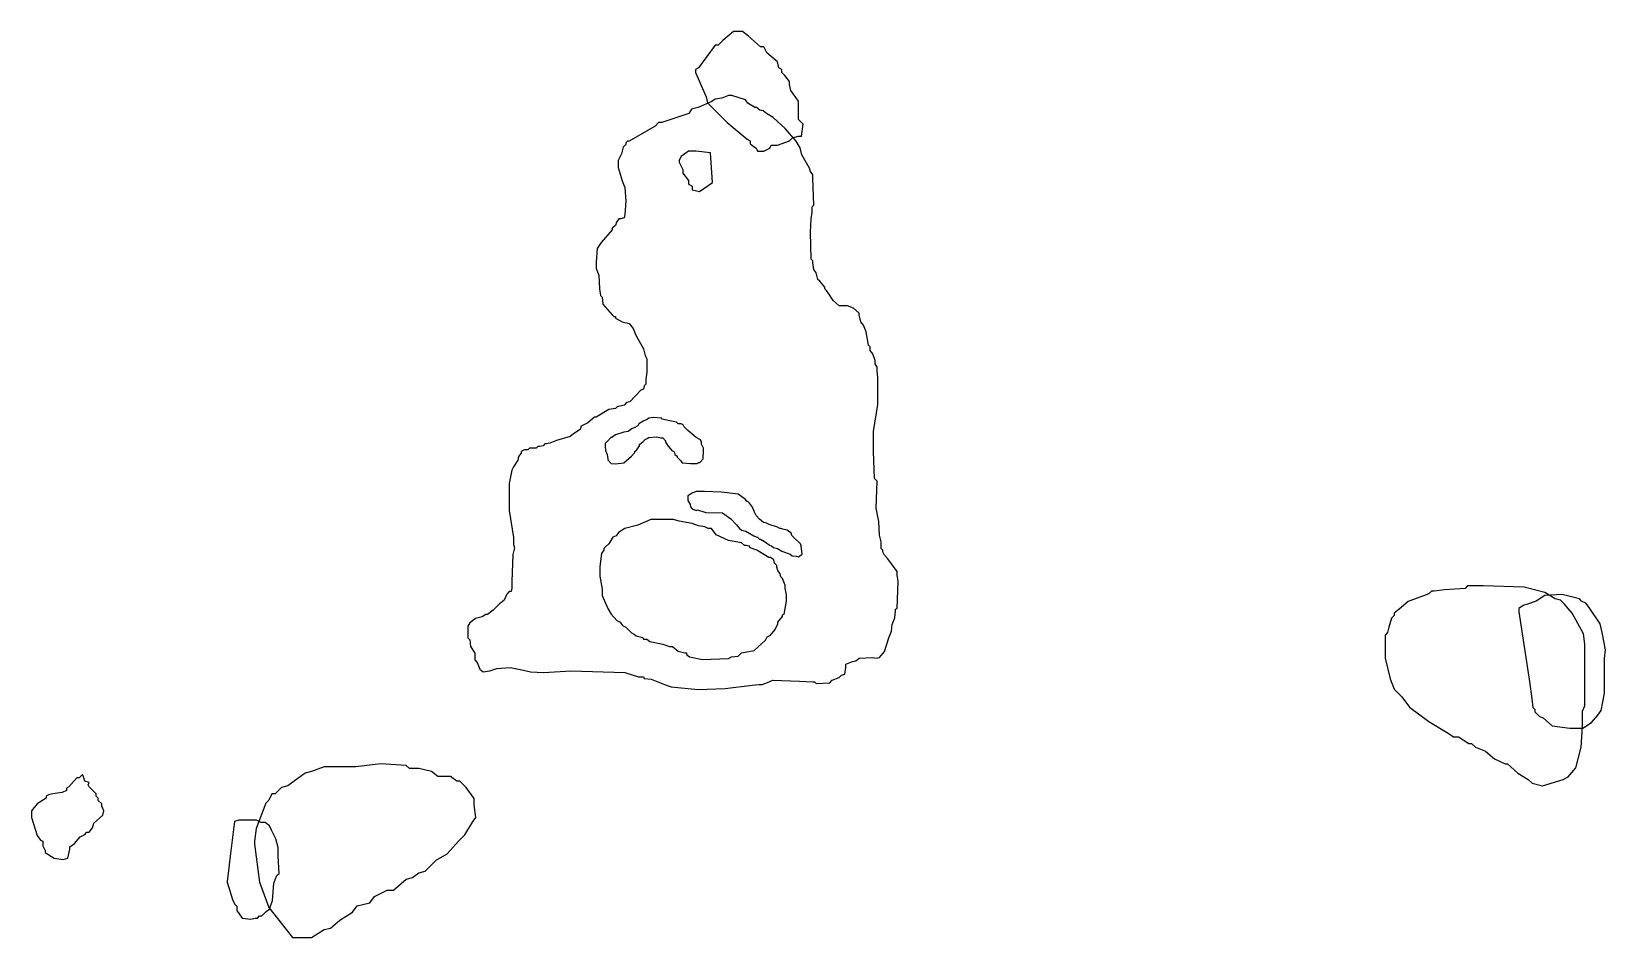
# Model space of a CAD drawing. Header units: metres. Extents: x 7.88 to 10.58, y 9.01 to 10.57.
import ezdxf

# ---------------------------------------------------------------- set-up
doc = ezdxf.new("R2010")
doc.units = ezdxf.units.M

msp = doc.modelspace()

# ---------------------------------------------------------------- linework, layer by layer
at = {"color": 99}
msp.add_lwpolyline([(9.01863, 10.4974), (9.03689, 10.4557), (9.0395, 10.4452), (9.0734, 10.4113), (9.1073, 10.3826), (9.11252, 10.38), (9.11252, 10.3748), (9.12295, 10.367), (9.12556, 10.3618), (9.13599, 10.3618), (9.14643, 10.367), (9.14903, 10.3722), (9.15947, 10.3722), (9.18033, 10.38), (9.18555, 10.3852), (9.19598, 10.3879), (9.20119, 10.3879), (9.2038, 10.4087), (9.19598, 10.4165), (9.19598, 10.4374), (9.19598, 10.4478), (9.18294, 10.4661), (9.18033, 10.4765), (9.18033, 10.4817), (9.17251, 10.4922), (9.16729, 10.4974), (9.16729, 10.5026), (9.16207, 10.5052), (9.15947, 10.5157), (9.14121, 10.5313), (9.13599, 10.5417), (9.13078, 10.5417), (9.10991, 10.56), (9.09948, 10.5678), (9.08905, 10.5678), (9.08383, 10.5678), (9.06558, 10.5522), (9.05775, 10.5443), (9.05254, 10.5443), (9.02385, 10.5052), (9.01863, 10.5026), (9.01863, 10.5)], close=True, dxfattribs=at)
at = {"color": 31}
for points in [[(8.62758, 9.52514), (8.63048, 9.52224), (8.63193, 9.51064), (8.63918, 9.49904), (8.63918, 9.48744), (8.64353, 9.48309), (8.64788, 9.47149), (8.65368, 9.46714), (8.66528, 9.46859), (8.67688, 9.47294), (8.70008, 9.47439), (8.72328, 9.47004), (8.73488, 9.46714), (8.75808, 9.46569), (8.80448, 9.46859), (8.89729, 9.46569), (8.92049, 9.45844), (8.92629, 9.45844), (8.92919, 9.45844), (8.93064, 9.45554), (8.94224, 9.45409), (8.96544, 9.44539), (8.97704, 9.44104), (9.02344, 9.43669), (9.06984, 9.43814), (9.11624, 9.44394), (9.12784, 9.44539), (9.13364, 9.44539), (9.14524, 9.44974), (9.15104, 9.45264), (9.19744, 9.45119), (9.22064, 9.44974), (9.22354, 9.44974), (9.22644, 9.44684), (9.24964, 9.44829), (9.25399, 9.45264), (9.26559, 9.45699), (9.26994, 9.46134), (9.27574, 9.46279), (9.27719, 9.47439), (9.27719, 9.48019), (9.28879, 9.48454), (9.29459, 9.48599), (9.30039, 9.49034), (9.32359, 9.49179), (9.32939, 9.49034), (9.33519, 9.49179), (9.34389, 9.50194), (9.35114, 9.52514), (9.35549, 9.53674), (9.35694, 9.54834), (9.36129, 9.55994), (9.36274, 9.57154), (9.36274, 9.57444), (9.36564, 9.57589), (9.36709, 9.62229), (9.36564, 9.63389), (9.36564, 9.63969), (9.34969, 9.66144), (9.34389, 9.66724), (9.34099, 9.67304), (9.34099, 9.67594), (9.33809, 9.67884), (9.33809, 9.69044), (9.33519, 9.70204), (9.33374, 9.72524), (9.32939, 9.74844), (9.33084, 9.79484), (9.32649, 9.79919), (9.32504, 9.84559), (9.32504, 9.86879), (9.32504, 9.88039), (9.33229, 9.92679), (9.33229, 9.9732), (9.33084, 9.9848), (9.33084, 9.9906), (9.32794, 9.9964), (9.32794, 10.0022), (9.32359, 10.0138), (9.31924, 10.0196), (9.31924, 10.0254), (9.31634, 10.0283), (9.31199, 10.0515), (9.30764, 10.0631), (9.30329, 10.0689), (9.30039, 10.0805), (9.30039, 10.0834), (9.29024, 10.0921), (9.28009, 10.0964), (9.26849, 10.0964), (9.26559, 10.0964), (9.25544, 10.1051), (9.24819, 10.1167), (9.24384, 10.1225), (9.24094, 10.1254), (9.24094, 10.1283), (9.23224, 10.1385), (9.22934, 10.1414), (9.22644, 10.153), (9.22209, 10.1588), (9.22064, 10.1704), (9.22064, 10.1733), (9.21774, 10.1762), (9.21629, 10.2226), (9.21774, 10.2458), (9.21919, 10.2574), (9.21919, 10.2632), (9.21919, 10.2661), (9.22209, 10.269), (9.22064, 10.3154), (9.22064, 10.3212), (9.21629, 10.327), (9.21484, 10.3328), (9.20179, 10.356), (9.19889, 10.3676), (9.19164, 10.3792), (9.17279, 10.4009), (9.15249, 10.4198), (9.14089, 10.427), (9.13509, 10.4314), (9.12929, 10.4328), (9.12349, 10.4372), (9.12059, 10.4372), (9.10899, 10.4444), (9.10464, 10.4502), (9.08144, 10.4575), (9.07564, 10.4575), (9.06404, 10.4531), (9.05244, 10.4517), (9.04664, 10.4473), (9.02344, 10.4372), (9.01184, 10.4343), (9.00749, 10.427), (8.96109, 10.4111), (8.95529, 10.4111), (8.94949, 10.4053), (8.90454, 10.3792), (8.90164, 10.3792), (8.89874, 10.3763), (8.89874, 10.3734), (8.89438, 10.369), (8.89148, 10.3574), (8.88568, 10.3458), (8.88568, 10.3342), (8.89293, 10.311), (8.89729, 10.2994), (8.89874, 10.2762), (8.89729, 10.253), (8.89584, 10.2472), (8.89003, 10.2458), (8.88713, 10.2458), (8.88278, 10.24), (8.88133, 10.2342), (8.87553, 10.2298), (8.87553, 10.2269), (8.85668, 10.2052), (8.84943, 10.195), (8.84798, 10.1718), (8.84798, 10.1602), (8.85233, 10.1486), (8.85378, 10.1254), (8.85523, 10.1138), (8.85813, 10.1109), (8.85958, 10.0993), (8.87553, 10.0805), (8.87843, 10.0776), (8.88133, 10.0776), (8.88133, 10.0747), (8.89293, 10.0689), (8.90454, 10.066), (8.91179, 10.0573), (8.91614, 10.0457), (8.92919, 10.0225), (8.93209, 10.0109), (8.93499, 10.0051), (8.93499, 9.9819), (8.93354, 9.9703), (8.93354, 9.9645), (8.93354, 9.9616), (8.93064, 9.9587), (8.92919, 9.9529), (8.92484, 9.95145), (8.90599, 9.93114), (8.90019, 9.92969), (8.89584, 9.92534), (8.88423, 9.92244), (8.88133, 9.91954), (8.86973, 9.91809), (8.84798, 9.90504), (8.84508, 9.90504), (8.83348, 9.89489), (8.82188, 9.88909), (8.82043, 9.88329), (8.80883, 9.87604), (8.80303, 9.87169), (8.77983, 9.86444), (8.76823, 9.86009), (8.76243, 9.85864), (8.75953, 9.85864), (8.75663, 9.85574), (8.75083, 9.85429), (8.74793, 9.85429), (8.74503, 9.85139), (8.73343, 9.85139), (8.73053, 9.84849), (8.72473, 9.84849), (8.71893, 9.84559), (8.71893, 9.84269), (8.71458, 9.83689), (8.71313, 9.83109), (8.70588, 9.81949), (8.70298, 9.81369), (8.69863, 9.79049), (8.69863, 9.74409), (8.70588, 9.69769), (8.70588, 9.68609), (8.70733, 9.68029), (8.70443, 9.66869), (8.70298, 9.62229), (8.70298, 9.61069), (8.70153, 9.60489), (8.69863, 9.60489), (8.69428, 9.60054), (8.68993, 9.59039), (8.68123, 9.58314), (8.67108, 9.57299), (8.66093, 9.56574), (8.65803, 9.56574), (8.65223, 9.56139), (8.64063, 9.55849), (8.63048, 9.55124), (8.62758, 9.54544), (8.62758, 9.53384), (8.62758, 9.52804), (8.62758, 9.52659)], [(10.2044, 9.49036), (10.2132, 9.45488), (10.2199, 9.43714), (10.2332, 9.42384), (10.2465, 9.4061), (10.2797, 9.38171), (10.313, 9.36175), (10.3219, 9.3551), (10.3307, 9.3551), (10.3485, 9.34401), (10.3529, 9.34401), (10.3596, 9.33736), (10.3773, 9.33071), (10.3928, 9.31741), (10.4106, 9.30854), (10.415, 9.30854), (10.4327, 9.29302), (10.4505, 9.28193), (10.4571, 9.27528), (10.4749, 9.27084), (10.5104, 9.28193), (10.5192, 9.28636), (10.5325, 9.30188), (10.5414, 9.33736), (10.5436, 9.37284), (10.5436, 9.39058), (10.5436, 9.39945), (10.548, 9.40832), (10.548, 9.47927), (10.548, 9.51475), (10.5458, 9.53249), (10.5259, 9.56797), (10.5126, 9.58349), (10.5059, 9.59014), (10.497, 9.59236), (10.4793, 9.60345), (10.4438, 9.61232), (10.3729, 9.61453), (10.3551, 9.61453), (10.3463, 9.61453), (10.3418, 9.6101), (10.3064, 9.60788), (10.2886, 9.60567), (10.2842, 9.60567), (10.2797, 9.60123), (10.2443, 9.58793), (10.2287, 9.57462), (10.2199, 9.56797), (10.2199, 9.56353), (10.2154, 9.5591), (10.211, 9.54358), (10.2088, 9.53471), (10.2044, 9.53027), (10.2044, 9.4948), (10.2044, 9.49258)], [(7.87705, 9.21649), (7.88678, 9.18534), (7.89262, 9.17756), (7.89652, 9.17561), (7.89652, 9.16782), (7.90041, 9.16004), (7.90041, 9.15614), (7.91598, 9.14641), (7.93156, 9.14446), (7.93935, 9.14641), (7.94324, 9.16198), (7.94324, 9.16588), (7.95103, 9.17172), (7.96076, 9.1834), (7.96855, 9.18729), (7.97244, 9.19119), (7.97634, 9.19119), (7.98218, 9.19897), (7.98412, 9.20676), (7.9997, 9.22039), (8.00165, 9.22818), (7.99775, 9.23596), (7.99775, 9.23986), (7.99191, 9.2457), (7.99191, 9.24959), (7.98802, 9.25349), (7.98802, 9.25738), (7.97634, 9.26906), (7.97439, 9.27295), (7.97634, 9.27685), (7.96855, 9.27879), (7.9666, 9.28658), (7.96466, 9.29048), (7.95882, 9.28464), (7.95492, 9.28464), (7.94129, 9.26906), (7.9374, 9.26711), (7.9374, 9.26322), (7.92961, 9.25933), (7.91404, 9.25738), (7.90625, 9.25543), (7.90236, 9.25349), (7.90236, 9.24959), (7.88678, 9.23986), (7.87705, 9.22818), (7.87705, 9.22039), (7.87705, 9.21844)], [(8.26072, 9.17043), (8.26615, 9.12698), (8.26886, 9.10526), (8.28516, 9.06181), (8.31503, 9.02379), (8.32589, 9.01021), (8.34762, 9.01021), (8.35848, 9.01021), (8.3802, 9.02379), (8.39106, 9.0265), (8.40736, 9.04008), (8.42908, 9.05366), (8.43723, 9.06452), (8.45895, 9.06995), (8.4671, 9.08082), (8.48882, 9.09168), (8.49969, 9.09168), (8.52141, 9.11069), (8.53227, 9.1134), (8.54314, 9.12155), (8.554, 9.12426), (8.57301, 9.14327), (8.59202, 9.15414), (8.61102, 9.17586), (8.62189, 9.18672), (8.63546, 9.20845), (8.6409, 9.21659), (8.63818, 9.23832), (8.63818, 9.24918), (8.6246, 9.26819), (8.61374, 9.27905), (8.60831, 9.27905), (8.59745, 9.2872), (8.57572, 9.2872), (8.56486, 9.29534), (8.54314, 9.30078), (8.53227, 9.30078), (8.52684, 9.30078), (8.52141, 9.30621), (8.47796, 9.30892), (8.43451, 9.30349), (8.39106, 9.30349), (8.3802, 9.30349), (8.35848, 9.29534), (8.34762, 9.29263), (8.32861, 9.27905), (8.31774, 9.2709), (8.30688, 9.26819), (8.29602, 9.25733), (8.29059, 9.25733), (8.28516, 9.24646), (8.27973, 9.24103), (8.26343, 9.19758), (8.26072, 9.17586), (8.26072, 9.17314)]]:
    msp.add_lwpolyline(points, close=True, dxfattribs=at)
at = {"color": 227}
for points in [[(8.99087, 10.3431), (8.99721, 10.3305), (8.99721, 10.3241), (9.00671, 10.3115), (9.00671, 10.3051), (9.01304, 10.302), (9.01304, 10.2956), (9.02571, 10.2925), (9.04788, 10.3083), (9.04471, 10.359), (9.01938, 10.3621), (9.00671, 10.3621), (8.99404, 10.3526), (8.99087, 10.3463)], [(8.86325, 9.85483), (8.86415, 9.84766), (8.86684, 9.84049), (8.86774, 9.83332), (8.86774, 9.83152), (8.87401, 9.82525), (8.88119, 9.82435), (8.89553, 9.82615), (8.90898, 9.8378), (8.91436, 9.84408), (8.91436, 9.84587), (8.91794, 9.84856), (8.92243, 9.85573), (8.92243, 9.85752), (8.9287, 9.8629), (8.93229, 9.86649), (8.93588, 9.86828), (8.93767, 9.87008), (8.95201, 9.87097), (8.95919, 9.86918), (8.96277, 9.86918), (8.96725, 9.8638), (8.96725, 9.86201), (8.97174, 9.85483), (8.97801, 9.84766), (8.9816, 9.84587), (8.98339, 9.84228), (8.98339, 9.84049), (8.98698, 9.8378), (8.98698, 9.83601), (8.99325, 9.82973), (8.99594, 9.82615), (9.01029, 9.82525), (9.01746, 9.82525), (9.02105, 9.82525), (9.02463, 9.82704), (9.02643, 9.82704), (9.03181, 9.83332), (9.0327, 9.84766), (9.0327, 9.85125), (9.02912, 9.85842), (9.02912, 9.86201), (9.02732, 9.86559), (9.02015, 9.87008), (9.00581, 9.88173), (8.99953, 9.88801), (8.99774, 9.89159), (8.99415, 9.89339), (8.99056, 9.89339), (8.98877, 9.89339), (8.98608, 9.89608), (8.97174, 9.89877), (8.96456, 9.90056), (8.96098, 9.90146), (8.96008, 9.90325), (8.94574, 9.90414), (8.93856, 9.90325), (8.93588, 9.90056), (8.9287, 9.89787), (8.92153, 9.89339), (8.91974, 9.8898), (8.91346, 9.88621), (8.90988, 9.88532), (8.9027, 9.87994), (8.89553, 9.87904), (8.88119, 9.87456), (8.87491, 9.87008), (8.87312, 9.87008), (8.86774, 9.8638), (8.86325, 9.85932), (8.86325, 9.85573)], [(9.00581, 9.76159), (9.00939, 9.75442), (9.01029, 9.75084), (9.01298, 9.74725), (9.02015, 9.74456), (9.02194, 9.74546), (9.03629, 9.74097), (9.06498, 9.74008), (9.07932, 9.73021), (9.08918, 9.71946), (9.09456, 9.71318), (9.09815, 9.71049), (9.10532, 9.7087), (9.11877, 9.70063), (9.12594, 9.69794), (9.12863, 9.69525), (9.13043, 9.69525), (9.13222, 9.69346), (9.13401, 9.69346), (9.14118, 9.68808), (9.14298, 9.68628), (9.14477, 9.68628), (9.14567, 9.68449), (9.14925, 9.68359), (9.15284, 9.6809), (9.16001, 9.67911), (9.16718, 9.67463), (9.18153, 9.66925), (9.18511, 9.66656), (9.19229, 9.66566), (9.19587, 9.66477), (9.20215, 9.66925), (9.20036, 9.68359), (9.19946, 9.68718), (9.1878, 9.69794), (9.18422, 9.70153), (9.18332, 9.70511), (9.17615, 9.71049), (9.16898, 9.71228), (9.16539, 9.71318), (9.1636, 9.71318), (9.16001, 9.71587), (9.14567, 9.72035), (9.13939, 9.72304), (9.1358, 9.72394), (9.12863, 9.72932), (9.12325, 9.73559), (9.11967, 9.74277), (9.11967, 9.74456), (9.11787, 9.74635), (9.11698, 9.74994), (9.1116, 9.75711), (9.10891, 9.7598), (9.10712, 9.7598), (9.10443, 9.76339), (9.09187, 9.77235), (9.06318, 9.77594), (9.0345, 9.77684), (9.02015, 9.77684), (9.01298, 9.77415), (9.00581, 9.76966), (9.00581, 9.76249)]]:
    msp.add_lwpolyline(points, close=True, dxfattribs=at)
at = {"color": 224}
msp.add_lwpolyline([(8.85426, 9.63151), (8.85843, 9.60926), (8.85843, 9.59814), (8.86816, 9.57589), (8.87372, 9.56616), (8.88346, 9.55503), (8.88902, 9.55225), (8.89319, 9.54669), (8.89875, 9.54391), (8.90848, 9.53418), (8.91405, 9.5314), (8.91683, 9.52862), (8.92795, 9.52584), (8.92934, 9.52305), (8.9349, 9.52305), (8.94046, 9.51888), (8.96271, 9.51471), (8.97383, 9.51054), (8.9794, 9.51054), (8.98913, 9.5022), (9.00025, 9.49942), (9.00303, 9.49942), (9.00303, 9.49664), (9.0086, 9.49246), (9.03084, 9.48829), (9.07534, 9.48968), (9.0809, 9.49246), (9.09202, 9.49386), (9.09758, 9.49942), (9.11983, 9.50359), (9.1393, 9.52166), (9.14208, 9.52723), (9.14764, 9.53001), (9.15598, 9.53974), (9.16015, 9.54947), (9.16015, 9.55225), (9.16849, 9.56199), (9.16849, 9.56477), (9.17128, 9.56616), (9.17545, 9.5884), (9.17545, 9.59953), (9.17267, 9.61065), (9.17267, 9.61621), (9.16849, 9.62734), (9.16571, 9.63012), (9.16432, 9.63568), (9.16015, 9.64124), (9.15876, 9.6468), (9.15876, 9.64958), (9.15459, 9.65375), (9.1532, 9.65932), (9.14764, 9.66349), (9.14486, 9.66349), (9.124, 9.676), (9.11288, 9.68017), (9.11149, 9.68295), (9.10593, 9.68434), (9.10314, 9.68434), (9.09758, 9.68852), (9.07534, 9.69269), (9.05448, 9.70242), (9.04614, 9.71354), (9.04058, 9.71354), (9.03501, 9.71632), (9.02389, 9.71771), (9.01277, 9.72189), (8.99052, 9.72606), (8.98079, 9.72884), (8.95854, 9.72884), (8.94742, 9.72884), (8.94185, 9.72884), (8.91961, 9.71911), (8.89736, 9.71354), (8.88624, 9.70659), (8.88207, 9.70103), (8.8765, 9.69825), (8.86955, 9.68713), (8.86399, 9.68156), (8.86121, 9.67878), (8.86121, 9.676), (8.85704, 9.67044), (8.85426, 9.64819), (8.85426, 9.63707), (8.85426, 9.6329)], close=True, dxfattribs=at)
at = {"color": 236}
for points in [[(10.4341, 9.57003), (10.4528, 9.45059), (10.4565, 9.42073), (10.4584, 9.4058), (10.4621, 9.40207), (10.4621, 9.39834), (10.4696, 9.39087), (10.477, 9.38714), (10.4919, 9.37408), (10.5218, 9.37034), (10.5367, 9.37034), (10.5442, 9.37034), (10.5591, 9.37967), (10.5703, 9.39274), (10.5759, 9.4002), (10.5815, 9.43006), (10.5815, 9.48978), (10.5834, 9.50471), (10.5778, 9.53457), (10.5741, 9.5495), (10.5554, 9.57749), (10.5498, 9.58496), (10.5423, 9.58869), (10.5386, 9.59242), (10.5087, 9.59989), (10.4789, 9.59802), (10.464, 9.58869), (10.449, 9.58309), (10.4416, 9.58123), (10.4341, 9.57563), (10.4341, 9.5719)], [(8.21328, 9.10534), (8.22261, 9.07548), (8.22634, 9.06801), (8.23008, 9.06428), (8.23008, 9.05682), (8.23941, 9.04375), (8.25434, 9.04189), (8.2618, 9.04375), (8.26553, 9.04375), (8.26927, 9.04749), (8.273, 9.04749), (8.28046, 9.05495), (8.28606, 9.05868), (8.29166, 9.07361), (8.29353, 9.10347), (8.29913, 9.11654), (8.30286, 9.12027), (8.30099, 9.15013), (8.30099, 9.16506), (8.29726, 9.17999), (8.2898, 9.19492), (8.28606, 9.20238), (8.2786, 9.20798), (8.27113, 9.20798), (8.26367, 9.21171), (8.23381, 9.21171), (8.22634, 9.20985), (8.21888, 9.15013), (8.21515, 9.12027), (8.21328, 9.1072)]]:
    msp.add_lwpolyline(points, close=True, dxfattribs=at)

doc.saveas('drawing.dxf')
